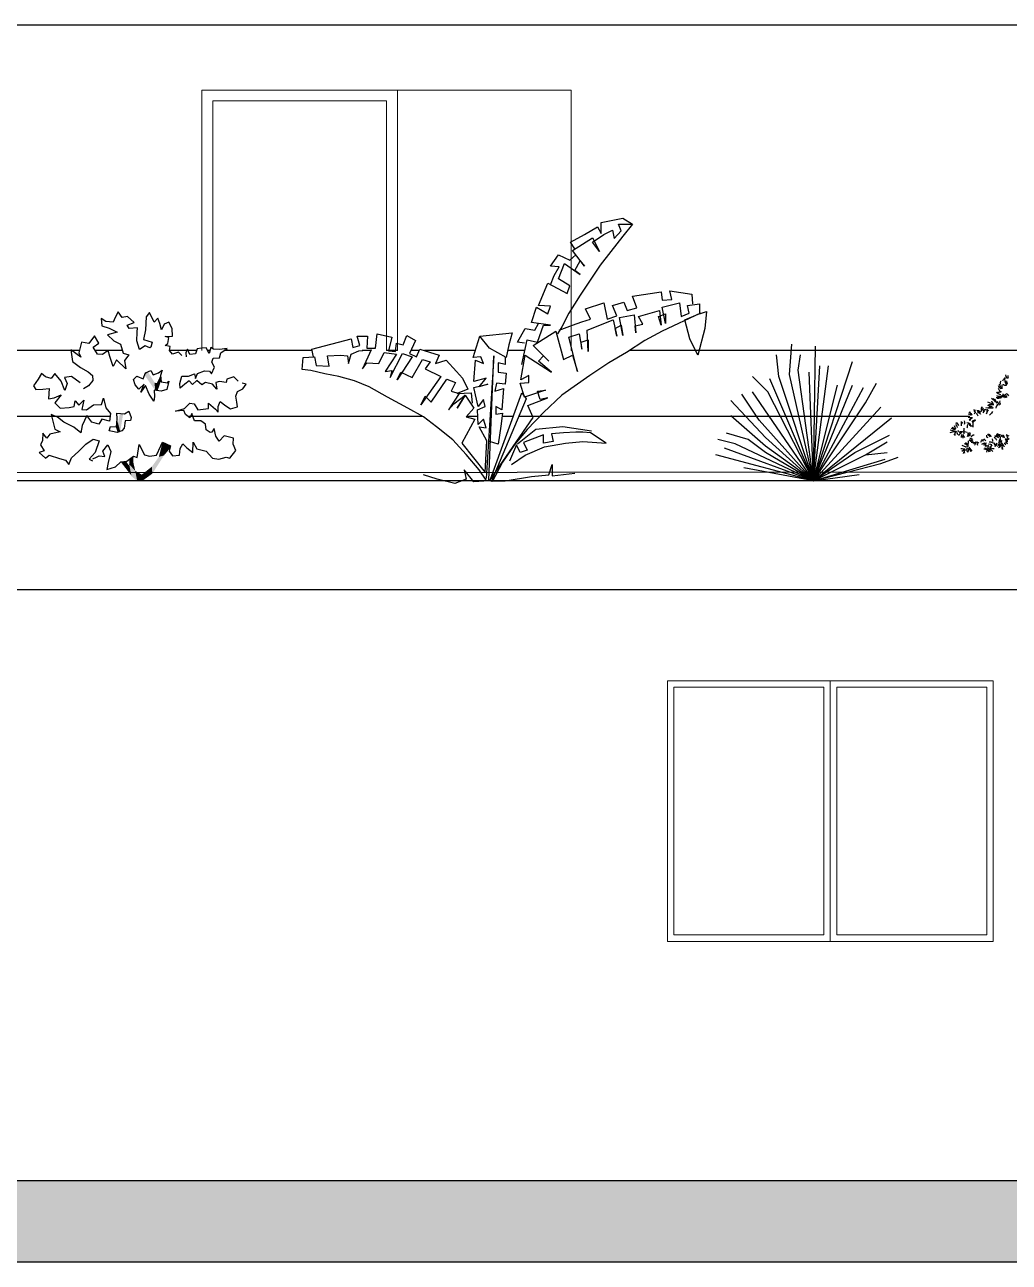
# Model space of a CAD drawing. Header units: inches. Extents: x 4350 to 28384, y -6772 to 993.
# Drawn here: x 18181 to 18634, y -1454 to -884 of the extents above; entities that cross this region are included whole.
import ezdxf

# ---------------------------------------------------------------- set-up
doc = ezdxf.new("R2010")
doc.units = ezdxf.units.IN
doc.header["$MEASUREMENT"] = 0
doc.layers.add('ARREDI_attrezzature', color=7, linetype='Continuous')
doc.layers.add('VEGETAZIONE', color=94, linetype='Continuous')
doc.layers.add('INFISSI', color=4, linetype='Continuous', lineweight=18)

msp = doc.modelspace()

# ---------------------------------------------------------------- hatches: boundary and pattern name
at = {"layer": 'ARREDI_attrezzature'}
h = msp.add_hatch(color=256, dxfattribs=at)
h.dxf.hatch_style = 1
h.paths.add_polyline_path([(19839.35, -1416.22), (17640.95, -1416.22), (17640.95, -1453.92), (19839.35, -1453.92)])

# ---------------------------------------------------------------- linework, layer by layer
for p, q in [((17563.83, -884.22), (18857.7, -884.22)), ((18206.4, -1034.22), (18118.46, -1034.22)), ((18226.24, -1034.22), (18213.75, -1034.22)), ((18260.4, -1034.22), (18247.93, -1034.22)), ((18266.56, -1034.22), (18265.42, -1034.22)), ((18313.57, -1034.22), (18273.03, -1034.22)), ((18340.55, -1034.22), (18336.55, -1034.22)), ((18352.81, -1034.22), (18347.81, -1034.22)), ((18362.84, -1034.22), (18358.95, -1034.22)), ((18388.67, -1034.22), (18365.34, -1034.22)), ((18411.43, -1034.22), (18403.52, -1034.22)), ((18433.31, -1034.22), (18432.87, -1034.22)), ((18440.56, -1034.22), (18440.54, -1034.22)), ((18857.7, -1034.22), (18459.57, -1034.22)), ((18707.7, -1094.22), (17991.31, -1094.22)), ((17563.83, -1144.22), (18707.7, -1144.22))]:
    msp.add_line(p, q, dxfattribs=at)
at = {"layer": 'ARREDI_attrezzature', "ltscale": 0.1}
for p, q in [((18081.9, -1064.48), (18220.59, -1064.48)), ((18256.33, -1064.48), (18364.4, -1064.48)), ((18384.58, -1064.48), (18389.8, -1064.48)), ((18395.46, -1064.48), (18396.07, -1064.48)), ((18401.06, -1064.48), (18406.14, -1064.48)), ((18408.69, -1064.48), (18616.36, -1064.37)), ((18857.7, -1090.06), (17991.48, -1090.57))]:
    msp.add_line(p, q, dxfattribs=at)
at = {"layer": 'ARREDI_attrezzature'}
msp.add_lwpolyline([(17640.95, -1416.22), (19839.35, -1416.22), (19839.35, -1453.92), (17640.95, -1453.92)], close=True, dxfattribs=at)
at = {"layer": 'INFISSI'}
for p, q in [((18432.87, -914.32), (18262.82, -914.32)), ((18262.82, -1034.22), (18262.82, -914.32)), ((18352.81, -1034.22), (18352.81, -914.32)), ((18432.87, -1034.22), (18432.87, -914.32)), ((18347.81, -919.32), (18267.82, -919.32)), ((18267.82, -1033.27), (18267.82, -919.32)), ((18347.81, -1034.22), (18347.81, -919.32)), ((18477.09, -1306.22), (18477.09, -1186.22)), ((18477.09, -1186.22), (18627.09, -1186.22)), ((18480.09, -1303.22), (18480.09, -1189.22)), ((18480.09, -1189.22), (18549.09, -1189.22)), ((18549.09, -1189.22), (18549.09, -1303.22)), ((18552.09, -1186.22), (18552.09, -1306.22)), ((18555.09, -1189.22), (18624.09, -1189.22)), ((18555.09, -1189.22), (18555.09, -1303.22)), ((18624.09, -1303.22), (18624.09, -1189.22)), ((18627.09, -1306.22), (18627.09, -1186.22)), ((18480.09, -1303.22), (18549.09, -1303.22)), ((18555.09, -1303.22), (18624.09, -1303.22)), ((18477.09, -1306.22), (18627.09, -1306.22))]:
    msp.add_line(p, q, dxfattribs=at)
at = {"layer": 'VEGETAZIONE'}
for p, q in [((18446.58, -975.22), (18456.6, -973.25)), ((18456.6, -973.25), (18461.01, -976.01)), ((18438.95, -980.73), (18444.97, -977.19)), ((18444.97, -977.19), (18446.58, -980.34)), ((18446.58, -980.34), (18446.58, -975.22)), ((18447.78, -980.73), (18451.79, -978.76)), ((18451.79, -978.76), (18452.59, -982.7)), ((18452.59, -982.7), (18455.8, -979.16)), ((18454.6, -976.01), (18461.01, -976.01)), ((18455.8, -979.16), (18454.6, -976.01)), ((18461.01, -976.01), (18456.6, -981.52)), ((18432.54, -984.28), (18438.95, -980.73)), ((18434.54, -987.43), (18432.54, -984.28)), ((18433.34, -988.22), (18442.56, -982.31)), ((18442.56, -984.28), (18447.78, -980.73)), ((18442.56, -982.31), (18445.77, -988.62)), ((18445.77, -988.62), (18442.56, -984.28)), ((18456.6, -981.52), (18450.99, -988.62)), ((18423.31, -995.31), (18426.92, -990.19)), ((18426.92, -990.19), (18432.14, -992.56)), ((18432.14, -992.56), (18434.94, -990.19)), ((18438.95, -995.31), (18433.34, -988.22)), ((18450.99, -988.62), (18446.17, -994.92)), ((18427.32, -995.71), (18423.31, -995.31)), ((18424.92, -999.65), (18427.32, -995.71)), ((18426.92, -1001.22), (18429.73, -994.13)), ((18429.73, -994.13), (18436.95, -999.25)), ((18434.54, -997.28), (18436.95, -992.95)), ((18436.95, -992.95), (18438.95, -995.31)), ((18446.17, -994.92), (18440.96, -1002.8)), ((18423.31, -1003.98), (18424.92, -999.65)), ((18432.14, -1004.38), (18426.92, -1001.22)), ((18436.95, -999.25), (18434.54, -997.28)), ((18417.7, -1013.44), (18422.11, -1003.2)), ((18422.11, -1003.2), (18430.93, -1007.92)), ((18430.93, -1007.92), (18432.14, -1004.38)), ((18440.96, -1002.8), (18436.95, -1008.71)), ((18461.01, -1009.11), (18474.25, -1007.14)), ((18474.25, -1007.14), (18474.65, -1011.08)), ((18478.26, -1006.74), (18488.29, -1008.32)), ((18479.06, -1010.68), (18478.26, -1006.74)), ((18488.29, -1008.32), (18488.69, -1012.65)), ((18423.31, -1013.83), (18417.7, -1013.44)), ((18422.11, -1017.38), (18423.31, -1013.83)), ((18436.95, -1008.71), (18431.73, -1016.99)), ((18439.36, -1015.02), (18447.78, -1012.26)), ((18447.78, -1012.26), (18449.38, -1019.75)), ((18451.79, -1013.44), (18457, -1011.86)), ((18453.8, -1018.17), (18451.79, -1013.44)), ((18457, -1011.86), (18458.61, -1015.8)), ((18463.02, -1014.62), (18461.01, -1009.11)), ((18474.65, -1011.08), (18479.06, -1010.68)), ((18474.65, -1014.23), (18482.67, -1012.26)), ((18482.67, -1012.26), (18483.48, -1018.56)), ((18486.28, -1013.44), (18491.9, -1012.65)), ((18487.09, -1016.99), (18486.28, -1013.44)), ((18491.9, -1012.65), (18491.9, -1017.38)), ((18414.49, -1021.32), (18416.89, -1014.23)), ((18416.89, -1014.23), (18422.11, -1017.38)), ((18431.73, -1016.99), (18428.53, -1023.29)), ((18437.75, -1020.93), (18441.76, -1019.75)), ((18441.76, -1019.75), (18439.36, -1015.02)), ((18449.38, -1019.75), (18453.8, -1018.17)), ((18455, -1018.96), (18461.82, -1017.78)), ((18456.6, -1027.23), (18455, -1018.96)), ((18458.61, -1015.8), (18463.02, -1014.62)), ((18461.82, -1017.78), (18462.62, -1026.05)), ((18463.82, -1018.56), (18473.45, -1015.8)), ((18465.83, -1022.11), (18463.82, -1018.56)), ((18473.05, -1018.56), (18476.26, -1017.38)), ((18474.25, -1022.5), (18473.05, -1018.56)), ((18473.45, -1015.8), (18474.25, -1022.5)), ((18476.26, -1021.72), (18474.65, -1014.23)), ((18492.3, -1016.99), (18474.65, -1025.26)), ((18476.26, -1017.38), (18476.26, -1021.72)), ((18483.48, -1018.56), (18487.09, -1016.99)), ((18485.08, -1020.14), (18492.3, -1016.99)), ((18491.9, -1017.38), (18495.11, -1016.2)), ((18495.11, -1016.2), (18494.31, -1024.08)), ((18408.07, -1030.38), (18411.68, -1024.08)), ((18411.68, -1024.08), (18416.09, -1024.87)), ((18423.31, -1022.5), (18414.49, -1021.32)), ((18415.29, -1031.96), (18425.72, -1025.26)), ((18416.09, -1024.87), (18417.7, -1021.72)), ((18417.3, -1030.38), (18420.1, -1022.5)), ((18420.1, -1022.5), (18423.31, -1022.5)), ((18425.72, -1025.26), (18429.33, -1038.27)), ((18428.53, -1023.29), (18426.52, -1026.44)), ((18427.32, -1024.87), (18433.34, -1022.5)), ((18433.34, -1022.5), (18437.75, -1020.93)), ((18440.16, -1024.87), (18452.19, -1020.14)), ((18440.56, -1034.72), (18440.16, -1024.87)), ((18452.19, -1020.14), (18453.8, -1027.63)), ((18452.99, -1024.08), (18455.8, -1022.5)), ((18453.8, -1027.63), (18452.99, -1024.08)), ((18455.8, -1022.5), (18456.6, -1027.23)), ((18462.22, -1022.9), (18465.83, -1022.11)), ((18462.62, -1026.05), (18462.22, -1022.9)), ((18474.65, -1025.26), (18466.63, -1029.6)), ((18487.49, -1028.81), (18485.08, -1020.14)), ((18494.31, -1024.08), (18491.1, -1036.3)), ((18313.41, -1033.54), (18331.46, -1028.81)), ((18331.46, -1028.81), (18332.26, -1032.75)), ((18334.27, -1027.63), (18339.08, -1027.63)), ((18335.47, -1031.96), (18334.27, -1027.63)), ((18339.08, -1027.63), (18338.68, -1033.14)), ((18342.69, -1033.14), (18343.49, -1026.44)), ((18343.49, -1026.44), (18350.31, -1028.02)), ((18350.31, -1028.02), (18348.71, -1034.33)), ((18351.92, -1034.72), (18352.32, -1030.78)), ((18352.32, -1030.78), (18355.53, -1031.57)), ((18355.53, -1031.57), (18357.13, -1027.23)), ((18357.13, -1027.23), (18361.14, -1029.6)), ((18361.14, -1029.6), (18358.33, -1035.51)), ((18387.61, -1037.48), (18390.82, -1027.63)), ((18390.82, -1027.63), (18405.66, -1026.05)), ((18395.24, -1033.14), (18390.82, -1027.63)), ((18405.66, -1026.05), (18404.06, -1031.57)), ((18411.28, -1030.78), (18408.07, -1030.38)), ((18410.08, -1040.63), (18412.48, -1029.2)), ((18412.48, -1029.2), (18417.3, -1030.38)), ((18431.73, -1028.02), (18436.55, -1026.44)), ((18435.75, -1043.78), (18431.73, -1028.02)), ((18436.55, -1026.44), (18437.75, -1033.54)), ((18437.35, -1030.38), (18440.56, -1029.2)), ((18437.75, -1033.54), (18437.35, -1030.38)), ((18440.56, -1029.2), (18440.56, -1034.72)), ((18466.63, -1029.6), (18458.21, -1035.11)), ((18491.1, -1036.3), (18487.49, -1028.81)), ((18314.21, -1037.08), (18313.41, -1033.54)), ((18320.63, -1036.69), (18326.65, -1036.3)), ((18321.43, -1041.42), (18320.63, -1036.69)), ((18326.65, -1036.3), (18329.86, -1036.69)), ((18329.86, -1036.69), (18330.26, -1040.24)), ((18330.26, -1040.24), (18331.46, -1035.9)), ((18331.46, -1035.9), (18335.07, -1034.33)), ((18332.26, -1032.75), (18335.47, -1031.96)), ((18335.07, -1034.33), (18340.69, -1033.93)), ((18340.69, -1033.93), (18336.68, -1042.6)), ((18338.68, -1033.14), (18342.69, -1033.14)), ((18344.3, -1040.24), (18346.7, -1035.11)), ((18346.7, -1035.11), (18352.32, -1035.9)), ((18352.32, -1035.9), (18347.1, -1043.78)), ((18348.71, -1034.33), (18351.92, -1034.72)), ((18349.51, -1046.54), (18355.13, -1035.51)), ((18355.13, -1035.51), (18359.54, -1037.08)), ((18358.33, -1035.51), (18361.54, -1037.08)), ((18361.54, -1037.08), (18363.15, -1033.54)), ((18363.15, -1033.54), (18371.97, -1036.3)), ((18371.97, -1036.3), (18370.37, -1040.24)), ((18397.24, -1036.69), (18393.63, -1093.04)), ((18394.83, -1093.83), (18397.24, -1036.69)), ((18402.86, -1037.48), (18395.24, -1033.14)), ((18404.06, -1031.57), (18402.86, -1037.48)), ((18409.67, -1047.72), (18411.68, -1036.3)), ((18411.68, -1036.3), (18423.71, -1044.18)), ((18422.51, -1039.05), (18415.29, -1031.96)), ((18417.7, -1039.05), (18420.1, -1036.69)), ((18420.1, -1036.69), (18422.51, -1039.05)), ((18429.33, -1038.27), (18433.34, -1036.3)), ((18433.34, -1036.3), (18435.75, -1043.78)), ((18458.21, -1035.11), (18450.19, -1039.84)), ((18528.32, -1046.22), (18527.32, -1036.22)), ((18533.32, -1045.22), (18534.32, -1031.22)), ((18537.32, -1043.22), (18538.32, -1036.22)), ((18544.32, -1094.22), (18545.32, -1032.22)), ((18309, -1042.99), (18309.4, -1037.48)), ((18309.4, -1037.48), (18314.61, -1037.08)), ((18314.61, -1037.08), (18315.42, -1041.02)), ((18315.42, -1041.02), (18321.43, -1041.42)), ((18336.68, -1042.6), (18338.68, -1039.84)), ((18338.68, -1039.84), (18344.3, -1040.24)), ((18359.54, -1037.08), (18352.72, -1047.72)), ((18359.54, -1046.54), (18364.35, -1038.27)), ((18364.35, -1038.27), (18367.96, -1039.45)), ((18367.96, -1039.45), (18365.55, -1042.6)), ((18370.37, -1040.24), (18375.18, -1038.66)), ((18375.18, -1038.66), (18379.99, -1043.78)), ((18391.22, -1037.08), (18387.61, -1037.48)), ((18388.02, -1048.51), (18388.82, -1038.66)), ((18388.82, -1038.66), (18392.43, -1040.24)), ((18392.43, -1040.24), (18391.22, -1037.08)), ((18399.25, -1039.84), (18399.25, -1044.18)), ((18402.45, -1040.63), (18399.25, -1039.84)), ((18402.45, -1037.08), (18402.45, -1040.63)), ((18423.71, -1044.18), (18417.7, -1039.05)), ((18450.19, -1039.84), (18441.36, -1045.75)), ((18544.32, -1094.22), (18562.32, -1039.22)), ((18544.32, -1094.22), (18547.32, -1041.22)), ((18544.32, -1094.22), (18551.32, -1041.22)), ((18313.01, -1043.39), (18309, -1042.99)), ((18319.43, -1044.96), (18313.01, -1043.39)), ((18325.85, -1046.15), (18319.43, -1044.96)), ((18333.07, -1048.12), (18325.85, -1046.15)), ((18339.88, -1050.88), (18333.07, -1048.12)), ((18347.1, -1043.78), (18350.31, -1043.39)), ((18350.31, -1043.39), (18349.51, -1046.54)), ((18352.72, -1047.72), (18354.32, -1044.18)), ((18354.32, -1044.18), (18359.54, -1046.54)), ((18372.77, -1046.15), (18363.55, -1059.15)), ((18365.55, -1042.6), (18372.77, -1046.15)), ((18368.36, -1057.97), (18375.58, -1047.33)), ((18375.58, -1047.33), (18379.59, -1048.91)), ((18379.99, -1043.78), (18382.8, -1046.94)), ((18382.8, -1046.94), (18385.21, -1052.06)), ((18393.63, -1046.94), (18388.02, -1048.51)), ((18390.42, -1050.88), (18393.63, -1046.94)), ((18399.25, -1044.18), (18402.86, -1044.57)), ((18402.86, -1044.57), (18402.45, -1049.69)), ((18413.28, -1045.75), (18409.67, -1047.72)), ((18413.28, -1048.91), (18413.28, -1045.75)), ((18441.36, -1045.75), (18428.53, -1054.82)), ((18523.32, -1053.22), (18516.32, -1046.22)), ((18544.32, -1094.22), (18524.32, -1047.22)), ((18544.32, -1094.22), (18528.32, -1046.22)), ((18544.32, -1094.22), (18533.32, -1045.22)), ((18544.32, -1094.22), (18537.32, -1043.22)), ((18544.32, -1094.22), (18542.32, -1044.22)), ((18348.31, -1055.6), (18339.88, -1050.88)), ((18379.59, -1048.91), (18377.59, -1052.85)), ((18377.59, -1052.85), (18381.2, -1054.03)), ((18385.21, -1052.06), (18380.39, -1054.03)), ((18380.39, -1054.03), (18386.81, -1053.63)), ((18386.81, -1053.63), (18387.21, -1058.36)), ((18388.02, -1051.27), (18394.43, -1049.69)), ((18390.02, -1059.94), (18388.02, -1051.27)), ((18394.43, -1049.69), (18390.42, -1050.88)), ((18395.64, -1093.43), (18410.08, -1053.63)), ((18398.44, -1049.3), (18397.64, -1052.85)), ((18397.64, -1052.85), (18401.65, -1051.66)), ((18402.45, -1049.69), (18398.44, -1049.3)), ((18401.65, -1051.66), (18400.85, -1061.52)), ((18409.27, -1049.3), (18413.28, -1048.91)), ((18411.28, -1055.6), (18409.27, -1049.3)), ((18410.08, -1053.63), (18412.08, -1056.39)), ((18420.91, -1052.45), (18411.28, -1055.6)), ((18417.3, -1052.85), (18420.91, -1052.45)), ((18418.5, -1056.79), (18417.3, -1052.85)), ((18544.32, -1094.22), (18516.32, -1053.22)), ((18544.32, -1094.22), (18523.32, -1053.22)), ((18544.32, -1094.22), (18555.32, -1050.22)), ((18544.32, -1094.22), (18562.32, -1050.22)), ((18544.32, -1094.22), (18567.32, -1051.22)), ((18568.32, -1058.22), (18573.32, -1049.22)), ((18357.53, -1060.73), (18348.31, -1055.6)), ((18363.55, -1059.15), (18365.55, -1055.21)), ((18365.55, -1055.21), (18368.36, -1057.97)), ((18381.2, -1054.03), (18376.38, -1061.52)), ((18376.38, -1061.52), (18378.79, -1058.76)), ((18378.79, -1058.76), (18384, -1054.82)), ((18380.39, -1060.73), (18384, -1054.82)), ((18384, -1054.82), (18380.39, -1060.73)), ((18384, -1054.82), (18388.02, -1060.73)), ((18392.43, -1056.79), (18390.02, -1059.94)), ((18393.23, -1059.94), (18392.43, -1056.79)), ((18412.08, -1056.39), (18396.04, -1094.62)), ((18412.88, -1059.55), (18422.11, -1056)), ((18415.29, -1065.06), (18412.88, -1059.55)), ((18422.11, -1056), (18418.5, -1056.79)), ((18428.53, -1054.82), (18420.1, -1062.7)), ((18522.32, -1074.22), (18506.32, -1057.22)), ((18519.32, -1066.22), (18511.32, -1054.22)), ((18544.32, -1094.22), (18568.32, -1058.22)), ((18364.75, -1064.67), (18357.53, -1060.73)), ((18370.77, -1069.4), (18364.75, -1064.67)), ((18388.02, -1060.73), (18384.41, -1064.67)), ((18384.41, -1064.67), (18388.42, -1065.85)), ((18389.62, -1061.52), (18393.23, -1059.94)), ((18390.02, -1068.21), (18389.62, -1061.52)), ((18395.24, -1094.22), (18415.29, -1065.06)), ((18398.04, -1059.94), (18398.04, -1063.49)), ((18400.85, -1061.52), (18398.04, -1059.94)), ((18398.04, -1063.49), (18401.25, -1063.09)), ((18401.25, -1063.09), (18400.45, -1069)), ((18420.1, -1062.7), (18412.48, -1070.58)), ((18522.32, -1078.22), (18506.32, -1064.22)), ((18544.32, -1094.22), (18575.32, -1060.22)), ((18544.32, -1094.22), (18580.32, -1065.22)), ((18378.39, -1075.31), (18370.77, -1069.4)), ((18388.42, -1065.85), (18382.4, -1076.88)), ((18392.43, -1065.85), (18390.02, -1068.21)), ((18390.42, -1069.4), (18393.63, -1069.79)), ((18394.03, -1075.7), (18390.42, -1069.4)), ((18393.63, -1069.79), (18392.43, -1065.85)), ((18400.45, -1069), (18399.25, -1077.28)), ((18412.48, -1070.58), (18406.87, -1077.28)), ((18416.49, -1070.58), (18408.07, -1077.28)), ((18428.93, -1069.4), (18416.49, -1070.58)), ((18442.16, -1071.37), (18428.93, -1069.4)), ((18544.32, -1094.22), (18519.32, -1066.22)), ((18384.41, -1082.01), (18378.39, -1075.31)), ((18393.23, -1090.28), (18394.03, -1075.7)), ((18399.25, -1077.28), (18395.24, -1076.1)), ((18420.1, -1072.94), (18410.88, -1076.49)), ((18410.88, -1076.49), (18412.48, -1080.04)), ((18420.1, -1076.88), (18420.1, -1072.94)), ((18424.52, -1076.1), (18420.1, -1076.88)), ((18429.33, -1072.15), (18423.71, -1072.55)), ((18423.71, -1072.55), (18424.52, -1076.1)), ((18434.94, -1071.76), (18429.33, -1072.15)), ((18430.13, -1076.88), (18438.15, -1076.1)), ((18438.15, -1071.76), (18434.94, -1071.76)), ((18441.76, -1072.15), (18438.15, -1071.76)), ((18438.15, -1076.1), (18448.98, -1076.88)), ((18448.98, -1076.88), (18441.76, -1072.15)), ((18508.32, -1077.22), (18500.32, -1075.22)), ((18514.32, -1075.22), (18504.32, -1072.22)), ((18522.32, -1081.22), (18514.32, -1075.22)), ((18544.32, -1094.22), (18522.32, -1074.22)), ((18563.32, -1081.22), (18579.32, -1073.22)), ((18568.32, -1082.22), (18578.32, -1076.22)), ((18607.26, -1071.96), (18609.02, -1071.46)), ((18382.4, -1076.88), (18393.23, -1090.28)), ((18390.42, -1089.1), (18384.41, -1082.01)), ((18406.87, -1077.28), (18401.25, -1085.55)), ((18407.67, -1077.67), (18404.46, -1085.16)), ((18405.26, -1086.73), (18411.68, -1082.4)), ((18409.27, -1081.22), (18407.67, -1077.67)), ((18412.48, -1080.04), (18409.27, -1081.22)), ((18411.68, -1082.4), (18420.5, -1078.46)), ((18420.5, -1078.46), (18430.13, -1076.88)), ((18544.32, -1094.22), (18499.32, -1082.22)), ((18544.32, -1094.22), (18503.32, -1079.22)), ((18544.32, -1094.22), (18508.32, -1077.22)), ((18544.32, -1094.22), (18522.32, -1078.22)), ((18544.32, -1094.22), (18522.32, -1081.22)), ((18544.32, -1094.22), (18563.32, -1081.22)), ((18544.32, -1094.22), (18568.32, -1082.22)), ((18568.32, -1082.22), (18578.32, -1081.22)), ((18401.25, -1085.55), (18396.44, -1094.62)), ((18422.51, -1091.46), (18424.11, -1086.73)), ((18424.11, -1086.73), (18424.11, -1091.86)), ((18544.32, -1094.22), (18577.32, -1084.22)), ((18544.32, -1094.22), (18575.32, -1086.22)), ((18575.32, -1086.22), (18583.32, -1083.22)), ((18371.17, -1093.43), (18364.75, -1091.46)), ((18379.19, -1095.4), (18371.17, -1093.43)), ((18384.41, -1093.43), (18379.19, -1095.4)), ((18383.6, -1089.1), (18384.41, -1093.43)), ((18388.02, -1094.62), (18383.6, -1089.1)), ((18393.63, -1093.83), (18390.42, -1089.1)), ((18402.45, -1094.22), (18414.49, -1092.25)), ((18414.49, -1092.25), (18422.51, -1091.46)), ((18424.11, -1091.86), (18434.54, -1090.68)), ((18544.32, -1094.22), (18512.32, -1088.22)), ((18544.32, -1094.22), (18565.32, -1091.22)), ((18394.83, -1094.22), (18388.02, -1094.62)), ((18396.04, -1094.22), (18402.45, -1094.22))]:
    msp.add_line(p, q, dxfattribs=at)
for points in [[(18253.6, -1036.56), (18252.02, -1034.88), (18249.27, -1035.83), (18247.87, -1034.15), (18248.19, -1032.36), (18245.85, -1031.83), (18247.12, -1030.89), (18247.62, -1028.13), (18245.92, -1027.81), (18249.31, -1027.57), (18249.07, -1024.09), (18247.57, -1021.14), (18245.37, -1022.09), (18244.2, -1024.64), (18243.46, -1021.68), (18242.59, -1019.27), (18240.79, -1021.19), (18238.76, -1016.63), (18237.08, -1018.76), (18236.79, -1024.69), (18235.88, -1029.06), (18239.91, -1030.3), (18239.29, -1032.63), (18238.87, -1032.94), (18236.63, -1032.02), (18234.1, -1033.73), (18232.8, -1029.71), (18232.98, -1025.69), (18233.18, -1023.78), (18229.28, -1024.02), (18228.42, -1022.54), (18231.59, -1021.34), (18228.61, -1018.51), (18226.16, -1018.95), (18224.24, -1016.43), (18222.86, -1018.98), (18221.94, -1021.1), (18218.64, -1020.91), (18216.42, -1019.53), (18216.75, -1022.83), (18220.14, -1023.87), (18223.88, -1025.75), (18219.32, -1027.05), (18222.3, -1029.66), (18225.4, -1031.34), (18226.6, -1035.47), (18229.15, -1036.18), (18227.14, -1038.77), (18227.8, -1042.67), (18223.54, -1038.55), (18221.96, -1041.56), (18220.44, -1037), (18219.7, -1034.13), (18217.05, -1035.96), (18214.72, -1035.86), (18212.79, -1032.6), (18215.44, -1030.77), (18213.39, -1027.51), (18210.78, -1030.92), (18207.39, -1030.4), (18206.15, -1035.19), (18207.01, -1037.18), (18202.42, -1033.94), (18203.3, -1039.23), (18206.92, -1042.08), (18210.44, -1043.96), (18212.45, -1045.74), (18212.59, -1048.06), (18210.58, -1050.41), (18208.38, -1051.91)], [(18279.43, -1048.37), (18277.51, -1046.26), (18274.22, -1047.34), (18273.93, -1048.92), (18270.84, -1048.43), (18269.27, -1048.95), (18269.71, -1052.04), (18267.67, -1049.72), (18264.49, -1048.98), (18262.71, -1050.06), (18260.46, -1047.95), (18258.47, -1049.87), (18256.98, -1048.19), (18254.96, -1049.68), (18252.86, -1051.51), (18252.63, -1049.4), (18253.58, -1046), (18256.63, -1045.98), (18259.38, -1044.9), (18259.94, -1047.02), (18260.86, -1044.77), (18263.94, -1043.6), (18266.27, -1043.68), (18267.22, -1044.94), (18268.59, -1041.88), (18267.39, -1039.55), (18268.01, -1037.73), (18270.89, -1037.5), (18271.51, -1035.26), (18274.46, -1033.24), (18270.86, -1033.69), (18268.2, -1033.5), (18266.92, -1032.75), (18266.21, -1035.63), (18264.71, -1032.98), (18262.6, -1033.11), (18260.69, -1033.43), (18259.86, -1035.67), (18257.2, -1035.99), (18256.25, -1033.58), (18255.41, -1035.28), (18255.51, -1037.06)], [(18206.76, -1049.07), (18202.83, -1046.13), (18199.54, -1046.67), (18200.74, -1049.42), (18199.7, -1052.6), (18197.98, -1048.37), (18195.08, -1044.79), (18193.4, -1047.04), (18190.76, -1046.31), (18188.94, -1044.84), (18187.47, -1047.39), (18185.28, -1050.49), (18186.35, -1052.18), (18189.53, -1052.03), (18192.49, -1051.71), (18192.19, -1056.46), (18194.73, -1055.93), (18198.02, -1054.52), (18195.17, -1058.26), (18197.52, -1060.66), (18201.75, -1060.42), (18203.99, -1059.98), (18204.48, -1057.35), (18206.19, -1059.33), (18208.41, -1057.11), (18207.47, -1061.35), (18209.71, -1061.43), (18212.97, -1059.2), (18216.57, -1059.05), (18217.52, -1056.2), (18218.6, -1060.52), (18220.74, -1063.17), (18220.34, -1066.65), (18216.73, -1065.83), (18215.36, -1068.08), (18212.17, -1067.25), (18209.82, -1064.09), (18207.74, -1068.64), (18207.03, -1072.16), (18203.84, -1069.52), (18199.25, -1067.13), (18196.27, -1064.82), (18193.42, -1063.66), (18195.16, -1070.42), (18197.5, -1071.68), (18192.85, -1072.68), (18191.38, -1074.59), (18189.54, -1072.28), (18189.36, -1075.55), (18188.52, -1077.67), (18190.24, -1080.41), (18187.91, -1081.18), (18190.89, -1083.7), (18192.49, -1082.42), (18197.25, -1083.87), (18200.01, -1084.7), (18201.5, -1086.69), (18202.75, -1083.62), (18206.03, -1080.73), (18209.4, -1077.32), (18212.77, -1074.96), (18215.53, -1075.79), (18213.75, -1081.1), (18210.93, -1084.2), (18212.51, -1085.04)], [(18631.44, -1048.2), (18631.82, -1047.6), (18632.33, -1047.13), (18632.78, -1046.8)], [(18632.54, -1048.16), (18632.49, -1047.49), (18632.22, -1046.92), (18632.11, -1046.87)], [(18632.68, -1045.4), (18632.81, -1046.09), (18633.23, -1046.58), (18633.72, -1046.91)], [(18633.4, -1049.82), (18633.06, -1049.17), (18632.77, -1048.58), (18632.74, -1048.13)], [(18633.64, -1049.68), (18633.52, -1048.95), (18633.42, -1048.33), (18633.37, -1048.17)], [(18633.77, -1045.67), (18633.75, -1046.31), (18633.91, -1046.93), (18633.91, -1046.94)], [(18212.62, -1084.07), (18214.31, -1083.33), (18215.58, -1082.69), (18218.12, -1082.98), (18217.14, -1080.56), (18219.57, -1077.58), (18220.95, -1080.75), (18219.62, -1085.72), (18219.1, -1088.9), (18223.02, -1087.72), (18225.43, -1085.47), (18228.3, -1085.15), (18231.37, -1082.89), (18233.07, -1083.51), (18233.97, -1077.48), (18236.33, -1082.22), (18238.67, -1082.84), (18241.84, -1082.39), (18243.93, -1078.14), (18244.67, -1076.35), (18248.29, -1078.02), (18247.67, -1080.57), (18249.26, -1082.67), (18252.55, -1082.44), (18252.83, -1079.35), (18254, -1077.14), (18255.8, -1079.03), (18258.56, -1081.22), (18258.74, -1076.35), (18260.46, -1079.51), (18264.82, -1080.54), (18267.69, -1083.82), (18270.57, -1084.22), (18273.95, -1083.23), (18275.65, -1083.77), (18278.47, -1080.15), (18277.18, -1077.28), (18277.28, -1074.53), (18273.13, -1073.5), (18270.72, -1075.96), (18269.23, -1073.64), (18268.44, -1070.14), (18267.4, -1071.75), (18266.67, -1071.97), (18264.85, -1070.71), (18264.41, -1068.17), (18262.28, -1066.58), (18259.43, -1066.51), (18258.14, -1063.13), (18257.19, -1065.13), (18255.27, -1063.66), (18254.53, -1061.88), (18250.6, -1062.12), (18254.83, -1060.82), (18257.26, -1058.47), (18259.26, -1058.67), (18260.97, -1061.5), (18265.84, -1060.84), (18265.82, -1058.42), (18269.02, -1061.15), (18270.3, -1062.5), (18270.28, -1059.96), (18271.24, -1057.74), (18273.79, -1059.63), (18276.01, -1060.98), (18279.18, -1060.11), (18278.86, -1057.99), (18278.42, -1055.15), (18279.13, -1053.03), (18281.67, -1051.83), (18283.25, -1049.7), (18281.34, -1049.2)], [(18628.66, -1053.4), (18629.28, -1053.92), (18629.96, -1054.23), (18630.58, -1054.44), (18630.6, -1054.47)], [(18629.11, -1053.37), (18629.75, -1053.37), (18630.46, -1053.29), (18630.67, -1053.16)], [(18629.34, -1051.54), (18629.64, -1052.16), (18630.01, -1052.69), (18630.57, -1053.03), (18630.61, -1053.14)], [(18629.39, -1050.37), (18629.72, -1050.93), (18630.2, -1051.42), (18630.45, -1051.77)], [(18629.78, -1049.49), (18630.05, -1050.23), (18630.35, -1050.79), (18630.86, -1051.22), (18630.97, -1051.28)], [(18630.5, -1049.75), (18630.49, -1048.98), (18630.65, -1048.37), (18630.67, -1048.37)], [(18631.22, -1051.78), (18631.22, -1050.84), (18631.27, -1050.19), (18631.36, -1049.8)], [(18633.16, -1050.34), (18632.42, -1050.28), (18631.82, -1049.97), (18631.79, -1049.64)], [(18633.21, -1050.1), (18633.08, -1049.41), (18632.74, -1048.85), (18632.59, -1048.52)], [(18624.49, -1059.36), (18625.23, -1059.59), (18625.93, -1059.86), (18626.6, -1060.1), (18626.67, -1060.1)], [(18624.52, -1057.81), (18625.17, -1058.13), (18626.23, -1058.6), (18626.94, -1058.86), (18627.14, -1058.92)], [(18624.91, -1059.1), (18625.66, -1059.11), (18626.36, -1059.07), (18627.01, -1059.03), (18627.35, -1059.03)], [(18628.2, -1057.82), (18627.6, -1057.16), (18626.93, -1056.75), (18626.26, -1056.32)], [(18626.28, -1057.43), (18626.52, -1058.06), (18626.86, -1058.6), (18626.99, -1058.81)], [(18627, -1056.32), (18627.67, -1056.75), (18627.93, -1057.42), (18628.2, -1057.82)], [(18627.09, -1058.92), (18627.09, -1058.94)], [(18627.29, -1059.02), (18627.31, -1059.02)], [(18627.65, -1056.63), (18628.1, -1057.31), (18628.46, -1057.94), (18628.65, -1058.5)], [(18628.37, -1060.7), (18628.6, -1060.03), (18629.04, -1059.36), (18629.04, -1058.86)], [(18628.4, -1055.77), (18629.17, -1055.81), (18630.03, -1055.81), (18630.74, -1055.69), (18631.28, -1055.35), (18631.34, -1055.29)], [(18628.59, -1054.97), (18629.18, -1055.19), (18629.85, -1055.21), (18630.53, -1055.15), (18631.02, -1054.96)], [(18628.86, -1057.52), (18629.26, -1058.31), (18629.6, -1058.96), (18629.84, -1059.37)], [(18628.88, -1056.11), (18629.69, -1056.09), (18630.49, -1055.94), (18630.89, -1055.76)], [(18630.05, -1057.38), (18630.04, -1058.04), (18630.21, -1058.66), (18630.22, -1059.11)], [(18631.58, -1055.63), (18631.54, -1054.9), (18631.62, -1054.22), (18631.63, -1054.11)], [(18632.14, -1055.83), (18631.93, -1055.14), (18631.83, -1054.51), (18631.78, -1054.46)], [(18632.74, -1056.07), (18632.35, -1055.24), (18632.13, -1054.61), (18632.08, -1054.44)], [(18633.55, -1055.76), (18633.1, -1055.06), (18632.72, -1054.47), (18632.59, -1054.29)], [(18634.24, -1054.98), (18633.77, -1054.51), (18633.21, -1054.1), (18633.09, -1054)], [(18615.17, -1064.42), (18615.86, -1064.41), (18616.36, -1064.37)], [(18615.58, -1063.37), (18616.26, -1063.43), (18616.82, -1063.74), (18616.91, -1063.92)], [(18615.58, -1064.91), (18616.25, -1064.91), (18616.92, -1065.01), (18617.52, -1065.07)], [(18615.85, -1062.6), (18616.43, -1062.91), (18616.99, -1063.21), (18617.11, -1063.6)], [(18615.98, -1066.08), (18616.65, -1065.58), (18617.35, -1065.17), (18617.42, -1065.07)], [(18616.06, -1062.41), (18616.43, -1062.96), (18616.89, -1063.43), (18617.36, -1063.73)], [(18616.11, -1062.22), (18616.45, -1062.82), (18616.89, -1063.28), (18616.91, -1063.39)], [(18616.3, -1064.37), (18616.3, -1064.38)], [(18618.2, -1061.42), (18618.33, -1062.13), (18618.72, -1062.71), (18618.78, -1062.84)], [(18618.6, -1062.88), (18618.24, -1063.44)], [(18618.61, -1061.48), (18618.66, -1062.16), (18618.58, -1062.82), (18618.6, -1062.88)], [(18619.19, -1062.97), (18619.69, -1063.64), (18620.02, -1064.24)], [(18619.52, -1061.63), (18620.29, -1061.8), (18620.96, -1062.2), (18621.12, -1062.47)], [(18619.62, -1062.03), (18620.29, -1062.13), (18620.96, -1062.37), (18621.19, -1062.74)], [(18619.69, -1062.47), (18620.45, -1062.74), (18621.12, -1063.24), (18621.29, -1063.57)], [(18621.52, -1062.2), (18621.94, -1061.62), (18622.24, -1061.07), (18622.65, -1060.57)], [(18621.82, -1060.16), (18621.55, -1060.93), (18621.54, -1062.2)], [(18622.47, -1062.83), (18622.87, -1062.21), (18623.22, -1061.62), (18623.67, -1061.14), (18623.68, -1061.14)], [(18622.79, -1061.13), (18622.54, -1061.93), (18622.52, -1062.59), (18622.52, -1062.8)], [(18623.68, -1060.39), (18624.3, -1060.51), (18625.03, -1060.42), (18625.64, -1060.17), (18625.96, -1060.04)], [(18623.92, -1063.37), (18624.29, -1062.6), (18624.6, -1061.99), (18624.89, -1061.49)], [(18624.3, -1063.02), (18624.31, -1061.61), (18624.3, -1061.19)], [(18624.73, -1060.63), (18626.16, -1060.63), (18626.83, -1060.53), (18627.17, -1060.43)], [(18626.67, -1062.3), (18626.26, -1063.07), (18625.56, -1063.74), (18625.4, -1063.91)], [(18607.19, -1070.7), (18607.88, -1070.88), (18608.54, -1071.09), (18609.15, -1071.29), (18609.2, -1071.38)], [(18607.78, -1069.91), (18608.49, -1070.26), (18609.15, -1070.58), (18609.76, -1070.74), (18609.77, -1070.74)], [(18608.17, -1069.55), (18609, -1069.95), (18609.67, -1070.39), (18609.77, -1070.45)], [(18609.11, -1068.68), (18609.37, -1069.51), (18609.69, -1070.14), (18609.79, -1070.29)], [(18609.77, -1067.51), (18610.44, -1067.78), (18611.11, -1068.35)], [(18609.77, -1068.28), (18610.27, -1068.95), (18610.54, -1069.62)], [(18610.15, -1067.15), (18610.49, -1067.76), (18610.9, -1068.35), (18611.21, -1068.76)], [(18610.77, -1071.03), (18611.21, -1071.54), (18611.77, -1072), (18612, -1072.21)], [(18612.88, -1067.11), (18612.54, -1067.78), (18612.37, -1068.45), (18612.27, -1068.78)], [(18612.35, -1066.88), (18612.31, -1067.87), (18612.3, -1068.85)], [(18613.54, -1069.89), (18613.48, -1070.55), (18613.38, -1071.22), (18613.31, -1071.49)], [(18613.73, -1072.54), (18613.67, -1071.9), (18613.71, -1071.22), (18613.71, -1070.57), (18613.76, -1069.94)], [(18613.71, -1066.5), (18613.78, -1067.19), (18613.78, -1067.84), (18613.75, -1068.31)], [(18615.18, -1068.23), (18615.16, -1068.96), (18615.04, -1069.58), (18614.91, -1069.9)], [(18614.98, -1067.28), (18615.65, -1067.45), (18616.31, -1067.85), (18616.41, -1068.18)], [(18615.41, -1067.78), (18616.15, -1068.11), (18616.58, -1068.78), (18616.75, -1069.12)], [(18617.78, -1069.09), (18616.96, -1069), (18616.34, -1068.73), (18616.27, -1068.47)], [(18616.5, -1066.53), (18616.61, -1065.85), (18616.68, -1065.4)], [(18617.35, -1067.11), (18618.02, -1066.41), (18618.68, -1066.08), (18618.92, -1066.08)], [(18617.68, -1067.45), (18618.08, -1066.75), (18618.75, -1066.24), (18619.12, -1066.08)], [(18617.85, -1069.43), (18617.83, -1068.33), (18617.84, -1067.62), (18617.81, -1067.22)], [(18609.1, -1073.23), (18609.5, -1072.56), (18609.67, -1071.89), (18609.67, -1071.39)], [(18609.54, -1073.37), (18609.53, -1072.71), (18609.52, -1072.01), (18609.51, -1071.75)], [(18610.73, -1072.94), (18610.51, -1072.16), (18610.32, -1071.51), (18610.24, -1071.35)], [(18611.16, -1073.09), (18611.64, -1072.64), (18611.72, -1072.58)], [(18611.66, -1072.36), (18612.4, -1071.96), (18612.7, -1071.66)], [(18611.9, -1071.42), (18612.63, -1071.55), (18613.46, -1071.72), (18613.93, -1071.83)], [(18612.52, -1074.24), (18612.53, -1073.59), (18612.69, -1072.95), (18612.71, -1072.88)], [(18613.17, -1074.53), (18613.1, -1073.77), (18613.21, -1073.15), (18613.21, -1073.14)], [(18613.96, -1074.28), (18613.56, -1073.57), (18613.42, -1072.95), (18613.41, -1072.81)], [(18615.09, -1071.94), (18614.4, -1071.83), (18613.76, -1071.67), (18613.43, -1071.66)], [(18614.31, -1076.53), (18614.98, -1077.04), (18615.25, -1077.27)], [(18615.52, -1075.78), (18615.36, -1078.43), (18615.08, -1078.69)], [(18615.31, -1073.76), (18615.48, -1072.99), (18615.58, -1072.32), (18615.75, -1071.89)], [(18615.81, -1073.72), (18615.84, -1072.71), (18616.06, -1072.03), (18616.18, -1071.89)], [(18615.93, -1075.31), (18616.75, -1075.95), (18617.29, -1076.39), (18617.02, -1076.88)], [(18616.18, -1075.12), (18616.8, -1075.33), (18617.38, -1075.68), (18617.74, -1075.87)], [(18616.27, -1074.57), (18617, -1074.76), (18617.58, -1075.08), (18617.63, -1075.1)], [(18616.47, -1073.43), (18616.48, -1072.66), (18616.61, -1072.14)], [(18616.92, -1074.16), (18617.25, -1073.49), (18617.92, -1073.06), (18618.35, -1072.99)], [(18618.4, -1077.01), (18617.84, -1076.69), (18617.41, -1076.2), (18617.23, -1076.09)], [(18618.8, -1076.63), (18618.16, -1076.5), (18617.77, -1076.18)], [(18619.02, -1076.42), (18618.5, -1076.85), (18618.03, -1077.21)], [(18618.94, -1076.3), (18618.72, -1076.93), (18618.56, -1077.58), (18618.49, -1077.79)], [(18619.24, -1076.03), (18619.51, -1076.7), (18619.63, -1077.38), (18619.89, -1077.7)], [(18619.65, -1076.23), (18620.19, -1076.56), (18620.49, -1076.86)], [(18621.4, -1076.31), (18621.71, -1075.7), (18622.14, -1075.22), (18622.33, -1075.85), (18622.54, -1075.22), (18623.18, -1075.3), (18623.68, -1075.75), (18623.2, -1075.26), (18622.74, -1074.82)], [(18623.39, -1076.7), (18622.96, -1077.37), (18622.62, -1077.87)], [(18623.83, -1076.7), (18623.56, -1077.37), (18623.39, -1078.04), (18623.49, -1078.37)], [(18624.75, -1074.43), (18624.2, -1074.06), (18624.18, -1073.42), (18624.18, -1073.14)], [(18624.47, -1072.67), (18624.83, -1073.18), (18625.4, -1073.66), (18625.69, -1073.9)], [(18624.94, -1072.61), (18625.49, -1073.08), (18626.01, -1073.49), (18626.16, -1073.84)], [(18625.15, -1076.18), (18625.98, -1076.22), (18626.65, -1076.51), (18627.05, -1076.68)], [(18626.55, -1074.8), (18626.71, -1075.6), (18626.75, -1076.14)], [(18627.41, -1076.57), (18627.73, -1077.45), (18628.05, -1077.99), (18627.77, -1077.99)], [(18627.54, -1074.15), (18628.08, -1074.54), (18628.45, -1075.14), (18628.73, -1075.53)], [(18627.81, -1073.38), (18628.69, -1073.41), (18629.41, -1073.48), (18629.86, -1073.53)], [(18627.87, -1073.66), (18628.53, -1073.83), (18629.2, -1074.16), (18629.44, -1074.26)], [(18628.43, -1073.06), (18629.27, -1073.23), (18629.94, -1073.59), (18630.37, -1073.93)], [(18628.51, -1072.77), (18629.48, -1072.96), (18630.14, -1073.04), (18630.19, -1073.04)], [(18628.77, -1072.39), (18629.44, -1072.66), (18630.37, -1073.06), (18631.04, -1073.33), (18631.14, -1073.39)], [(18629.44, -1076.43), (18630.14, -1076.1), (18630.54, -1075.43), (18630.47, -1075.16)], [(18629.87, -1075.77), (18630.3, -1075.1), (18630.47, -1074.43), (18630.47, -1074.16)], [(18629.94, -1076.53), (18630.71, -1076.27), (18631.14, -1075.6)], [(18632.27, -1078.71), (18631.92, -1078.11), (18631.58, -1077.55), (18631.13, -1077.05), (18630.76, -1076.68)], [(18632.41, -1074.33), (18631.71, -1074.16), (18631.04, -1073.76), (18630.81, -1073.49)], [(18632.31, -1073.93), (18631.71, -1073.23), (18631.64, -1072.99)], [(18632.82, -1077.72), (18632.58, -1077.1), (18632.22, -1076.72)], [(18632.64, -1075), (18633.31, -1075.5), (18633.48, -1076.2), (18633.64, -1076.43)], [(18633.78, -1077.18), (18633.15, -1076.89), (18632.71, -1076.69)], [(18632.74, -1075.6), (18632.98, -1076.27), (18632.98, -1076.77)], [(18633.94, -1075.49), (18633.29, -1075.18), (18632.76, -1074.92)], [(18633.07, -1072.93), (18633.8, -1073.25), (18634.25, -1073.48)], [(18633.19, -1073.25), (18633.48, -1073.87), (18633.65, -1074.39)], [(18634.4, -1075.17), (18633.84, -1074.7), (18633.51, -1074.32)], [(18612.15, -1079.24), (18612.8, -1079.24), (18613.56, -1079.45), (18614.08, -1079.85), (18614.28, -1080.13)], [(18612.63, -1077.81), (18613.63, -1078.16), (18614.32, -1078.45), (18614.68, -1078.77)], [(18612.64, -1080.48), (18613.38, -1079.98), (18613.54, -1079.88)], [(18613.41, -1081.68), (18613.61, -1081.06), (18613.79, -1080.41), (18613.96, -1079.77), (18614.03, -1079.61)], [(18613.75, -1077.02), (18614.48, -1077.31), (18614.94, -1077.77), (18614.94, -1077.87)], [(18613.98, -1081.48), (18613.88, -1080.81), (18613.81, -1080.14), (18613.81, -1079.48), (18613.88, -1079.37)], [(18614.01, -1079.61), (18614.14, -1079.45)], [(18615.43, -1081.11), (18615.15, -1080.53), (18614.97, -1079.89), (18615.02, -1079.26), (18615.02, -1079.1)], [(18615.58, -1080.92), (18615.65, -1080.27), (18615.74, -1079.59), (18615.59, -1079.29)], [(18615.7, -1079.29), (18616.21, -1079.66), (18616.49, -1080.24), (18616.59, -1080.73)], [(18617.43, -1080.59), (18616.03, -1078.65)], [(18620.49, -1076.86), (18620.46, -1076.87)], [(18622.89, -1076.87), (18622.22, -1077.1), (18621.62, -1077.44)], [(18622.79, -1079.49), (18623.51, -1079.58), (18624.05, -1079.78)], [(18623.07, -1079.07), (18623.69, -1079.22), (18623.95, -1079.5)], [(18624.55, -1079.05), (18624.32, -1078.4), (18624.09, -1077.77), (18624.07, -1077.72)], [(18624.17, -1081.06), (18624.35, -1080.19), (18624.46, -1079.53), (18624.48, -1079.38)], [(18624.62, -1077.57), (18624.85, -1078.3), (18625.06, -1078.78)], [(18625.14, -1080.92), (18624.97, -1080.3), (18624.74, -1079.51), (18624.64, -1079.1)], [(18625.8, -1080.89), (18625.55, -1080.18), (18625.39, -1079.53), (18624.76, -1079.34), (18624.7, -1079.34)], [(18624.95, -1077.21), (18625.8, -1077.32), (18626.36, -1077.44)], [(18627.46, -1079.53), (18626.83, -1079.5), (18626.2, -1079.14), (18625.71, -1078.65), (18625.47, -1078.5)], [(18626.83, -1080.61), (18626.31, -1080.06), (18625.91, -1079.54), (18625.7, -1079.09)], [(18625.77, -1078.79), (18626.27, -1078.04), (18626.62, -1077.59)], [(18628.68, -1076.86), (18628.2, -1077.41), (18627.85, -1078.05), (18628.03, -1078.31)], [(18627.98, -1078.31), (18628.66, -1077.71), (18628.89, -1077.12), (18628.87, -1077.03)], [(18629.83, -1076.87), (18629.53, -1077.57), (18629.16, -1078.21), (18629.07, -1078.34)], [(18629.52, -1078.79), (18630.21, -1078.31), (18630.67, -1077.81), (18631.08, -1077.65)], [(18630.51, -1076.92), (18630.43, -1077.69), (18630.29, -1078.31), (18630.09, -1078.58)], [(18630.1, -1078.26), (18630.16, -1077.51), (18630.16, -1077.32)], [(18631.05, -1077.86), (18631.23, -1078.86), (18631.37, -1079.56), (18631.4, -1079.74)], [(18631.4, -1079.74), (18631.25, -1079.1), (18631.15, -1078.48), (18631.24, -1077.78), (18631.28, -1077.53)]]:
    msp.add_lwpolyline(points, dxfattribs=at)
for points in [[(18236.23, -1049.72), (18233.8, -1051.95), (18232.09, -1049.96), (18231.35, -1047.51), (18232.91, -1046.02), (18235.79, -1047.18), (18236.92, -1044.51), (18239.25, -1043.35), (18240.32, -1045.33), (18242.76, -1044.47), (18244.45, -1043.19), (18243.71, -1045.74), (18244.06, -1048.61), (18246.91, -1049.01), (18247.54, -1048.25), (18246.63, -1052.19), (18244.09, -1052.84), (18240.91, -1052.44), (18241.02, -1055.41), (18240.61, -1057.53), (18238.59, -1054.36), (18236.87, -1050.23), (18234.77, -1053.33)], [(18220.16, -1071.1), (18220.78, -1069.19), (18223.54, -1069.38), (18223.81, -1065.69), (18223.58, -1063.03), (18227.22, -1063.34), (18229.12, -1062.14), (18230.19, -1065.1), (18229.87, -1066.37), (18227.54, -1066.51), (18227.05, -1069.99), (18225.97, -1071.18), (18223.86, -1071.92), (18221.73, -1071.42)]]:
    msp.add_lwpolyline(points, close=True, dxfattribs=at)
at = {"layer": 'VEGETAZIONE', "color": 32}
for points in [[(18236.47, -1045.58), (18237.98, -1044), (18241.27, -1052.49), (18241.04, -1048.96)], [(18236.47, -1045.58), (18236.92, -1044.51), (18237.94, -1044.05)], [(18242.45, -1052.64), (18242.03, -1049.25), (18244, -1048.08), (18243.71, -1045.74)], [(18241.27, -1052.49), (18241.04, -1048.96), (18242.45, -1052.64), (18242.03, -1049.25)], [(18225.23, -1071.44), (18224.2, -1067.66), (18226.59, -1063.28), (18225.06, -1063.15)], [(18223.18, -1069.36), (18223.54, -1069.38), (18224.01, -1071.87)], [(18223.78, -1066.14), (18224.2, -1067.66), (18223.54, -1069.38)], [(18225.23, -1071.44), (18223.54, -1069.38), (18224.2, -1067.66)], [(18223.54, -1069.38), (18224.01, -1071.87), (18225.23, -1071.44)], [(18243.02, -1083.14), (18245.35, -1082.49), (18244.67, -1076.35), (18247.95, -1079.42)], [(18244.67, -1076.35), (18247.95, -1079.42), (18248.29, -1078.02)], [(18225.43, -1085.47), (18227.92, -1085.19), (18230.35, -1091.77), (18228.98, -1086.87)], [(18230.35, -1091.77), (18228.98, -1086.87), (18229.34, -1086.59)], [(18229.34, -1086.59), (18232.14, -1089.57), (18229.46, -1084.24), (18231.18, -1085.43)], [(18230.3, -1091.98), (18233.02, -1094.22), (18229.34, -1086.59), (18232.14, -1089.57)], [(18229.46, -1084.24), (18231.18, -1085.43), (18231.37, -1082.89)], [(18235.12, -1091.33), (18235.56, -1094.08), (18239.76, -1087.7), (18239.99, -1090.88)], [(18239.76, -1087.7), (18239.99, -1090.88), (18243.02, -1083.14), (18245.35, -1082.49)], [(18232.14, -1089.57), (18233.02, -1094.22), (18235.12, -1091.33), (18235.56, -1094.08)]]:
    msp.add_solid(points, dxfattribs=at)

doc.saveas('drawing.dxf')
